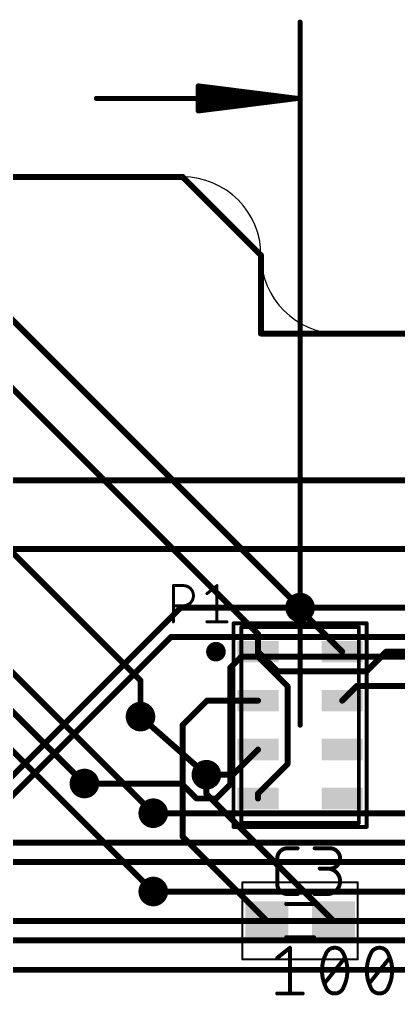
# Model space of a CAD drawing. Extents: x -6 to 135, y -6 to 36.
# Drawn here: x 23.84 to 33.51, y 9.09 to 34.02 of the extents above; entities that cross this region are included whole.
import ezdxf

# ---------------------------------------------------------------- set-up
doc = ezdxf.new("R2010")
doc.units = 0
for name, color, linetype in [('1', 12, 'CONTINUOUS'), ('16', 132, 'CONTINUOUS'), ('18', 110, 'CONTINUOUS'), ('20', 31, 'CONTINUOUS'), ('21', 253, 'CONTINUOUS'), ('23', 53, 'CONTINUOUS'), ('25', 253, 'CONTINUOUS'), ('27', 253, 'CONTINUOUS'), ('39', 12, 'CONTINUOUS'), ('47', 253, 'CONTINUOUS'), ('51', 253, 'CONTINUOUS')]:
    doc.layers.add(name, color=color, linetype=linetype)

# ---------------------------------------------------------------- blocks, each defined once
blk = doc.blocks.new('RECT')
blk.add_solid([(-0.5, -0.5), (0.5, -0.5), (-0.5, 0.5), (0.5, 0.5)])
blk = doc.blocks.new('ROUNDV')
at = {"const_width": 0.5}
blk.add_lwpolyline([(0, -0.25, 1), (0, 0.25, 1), (0, -0.25)], format="xyb", dxfattribs=at)

msp = doc.modelspace()

# ---------------------------------------------------------------- linework, layer by layer
at = {"layer": '1', "const_width": 0.1524}
for points in [[(28, 30), (2, 30)], [(30, 28), (28, 30)], [(30, 26), (30, 28)], [(23.15, 26.85), (31, 19)], [(121, 26), (30, 26)], [(23.25, 25), (29.925, 18.325)], [(21.7947, 22.2686), (26.924, 17.1393)], [(21.75, 19.25), (27.25, 13.75)], [(31, 18.95), (31, 19)], [(32.075, 17.875), (31, 18.95)], [(29.925, 18.325), (29.925, 17.875)], [(22, 18), (25.492, 14.508)], [(29.925, 17.7483), (29.925, 17.875)], [(30.4286, 17.3714), (29.925, 17.875)], [(33.1983, 17.875), (32.6947, 17.3714)], [(35.925, 17.875), (33.1983, 17.875)], [(30.6786, 16.9947), (29.925, 17.7483)], [(32.6947, 17.3714), (30.4286, 17.3714)], [(21.75, 17.25), (27.25, 11.75)], [(26.924, 17.1393), (26.924, 16.2172)], [(30.6786, 15.0053), (30.6786, 16.9947)], [(32.45, 17), (32.075, 16.625)], [(34, 17), (32.45, 17)], [(28, 16), (28.625, 16.625)], [(28.625, 16.625), (29.925, 16.625)], [(28, 13.15), (28, 16)], [(29.925, 15.375), (29.282, 14.732)], [(29.925, 14.2517), (30.6786, 15.0053)], [(29.282, 14.732), (28.6068, 14.732)], [(28.6068, 14.732), (28.6068, 14.2432)], [(28.6068, 14.2432), (31.85, 11)], [(29.925, 14.125), (29.925, 14.2517)], [(30.15, 11), (28, 13.15)], [(31.85, 11), (34.7767, 11)]]:
    msp.add_lwpolyline(points, dxfattribs=at)
at = {"layer": '1', "const_width": 0.0762}
for points in [[(28.0269, 30.0269, 1), (27.9731, 29.9731)], [(28, 29.9619, 1), (28, 30.0381)], [(30.0381, 28, 1), (29.9619, 28)], [(29.9731, 27.9731, 1), (30.0269, 28.0269)], [(30, 26.0381, 1), (30, 25.9619)], [(29.9619, 26, 1), (30.0381, 26)], [(31.0381, 19, 1), (30.9619, 19)], [(30.9619, 18.95, 1), (31.0381, 18.95)], [(31.0269, 18.9769, 1), (30.9731, 18.9231)], [(30.9731, 18.9731, 1), (31.0269, 19.0269)], [(29.9631, 18.325, 1), (29.8869, 18.325)], [(29.8981, 18.2981, 1), (29.9519, 18.3519)], [(29.9631, 17.875, 1), (29.8869, 17.875)], [(29.9519, 17.9019, 1), (29.8981, 17.8481)], [(33.1983, 17.9131, 1), (33.1983, 17.8369)], [(33.2252, 17.8481, 1), (33.1713, 17.9019)], [(29.8869, 17.875, 1), (29.9631, 17.875)], [(29.9519, 17.7752, 1), (29.8981, 17.7213)], [(29.8869, 17.7483, 1), (29.9631, 17.7483)], [(32.0481, 17.8481, 1), (32.1019, 17.9019)], [(30.4286, 17.4095, 1), (30.4286, 17.3333)], [(32.6947, 17.3333, 1), (32.6947, 17.4095)], [(26.9621, 17.1393, 1), (26.8859, 17.1393)], [(26.8971, 17.1123, 1), (26.9509, 17.1662)], [(30.4017, 17.3445, 1), (30.4555, 17.3983)], [(32.6677, 17.3983, 1), (32.7216, 17.3445)], [(30.7167, 16.9947, 1), (30.6405, 16.9947)], [(30.6517, 16.9677, 1), (30.7055, 17.0216)], [(32.45, 17.0381, 1), (32.45, 16.9619)], [(32.4769, 16.9731, 1), (32.4231, 17.0269)], [(28.625, 16.6631, 1), (28.625, 16.5869)], [(28.6519, 16.5981, 1), (28.5981, 16.6519)], [(29.925, 16.5869, 1), (29.925, 16.6631)], [(32.0481, 16.6519, 1), (32.1019, 16.5981)], [(26.8859, 16.2172, 1), (26.9621, 16.2172)], [(28.0381, 16, 1), (27.9619, 16)], [(27.9731, 16.0269, 1), (28.0269, 15.9731)], [(29.9519, 15.3481, 1), (29.8981, 15.4019)], [(30.6405, 15.0053, 1), (30.7167, 15.0053)], [(30.7055, 14.9784, 1), (30.6517, 15.0323)], [(28.6068, 14.7701, 1), (28.6068, 14.6939)], [(28.6449, 14.732, 1), (28.5687, 14.732)], [(29.2551, 14.7589, 1), (29.3089, 14.7051)], [(29.282, 14.6939, 1), (29.282, 14.7701)], [(25.4651, 14.4811, 1), (25.5189, 14.5349)], [(28.5687, 14.2432, 1), (28.6449, 14.2432)], [(28.6337, 14.2701, 1), (28.5799, 14.2163)], [(29.9631, 14.2517, 1), (29.8869, 14.2517)], [(29.8981, 14.2787, 1), (29.9519, 14.2248)], [(29.8869, 14.125, 1), (29.9631, 14.125)], [(27.2231, 13.7231, 1), (27.2769, 13.7769)], [(28.0269, 13.1769, 1), (27.9731, 13.1231)], [(27.9619, 13.15, 1), (28.0381, 13.15)], [(27.2231, 11.7231, 1), (27.2769, 11.7769)], [(30.1231, 10.9731, 1), (30.1769, 11.0269)], [(31.85, 11.0381, 1), (31.85, 10.9619)], [(31.8231, 10.9731, 1), (31.8769, 11.0269)]]:
    msp.add_lwpolyline(points, format="xyb", dxfattribs=at)
at = {"layer": '16', "const_width": 0.1524}
for points in [[(28, 30), (2, 30)], [(30, 28), (28, 30)], [(30, 26), (30, 28)], [(121, 26), (30, 26)], [(121, 22.25), (15.5, 22.25)], [(121.6702, 20.5), (18.9746, 20.5)], [(27.952, 19), (22.952, 14)], [(31, 19), (27.952, 19)], [(31, 19), (37, 19)], [(22.952, 13.5), (27.702, 18.25)], [(27.702, 18.25), (116.5, 18.25)], [(29.2136, 17.4636), (29.5, 17.75)], [(29.5, 17.75), (39.25, 17.75)], [(29.2136, 14.4807), (29.2136, 17.4636)], [(28.6068, 14.732), (26.924, 16.2172)], [(25.492, 14.508), (27.9727, 14.508)], [(27.9727, 14.508), (28.3555, 14.1252)], [(28.8582, 14.1252), (29.2136, 14.4807)], [(28.3555, 14.1252), (28.8582, 14.1252)], [(33.75, 13.75), (27.25, 13.75)], [(45.4, 13), (22.75, 13)], [(23.25, 12.5), (51.7, 12.5)], [(58.15, 11.75), (27.25, 11.75)], [(63, 11), (23.25, 11)], [(68.5, 10.5), (19, 10.5)], [(70.55, 9.75), (22.25, 9.75)]]:
    msp.add_lwpolyline(points, dxfattribs=at)
at = {"layer": '16', "const_width": 0.0762}
for points in [[(28.0269, 30.0269, 1), (27.9731, 29.9731)], [(28, 29.9619, 1), (28, 30.0381)], [(30.0381, 28, 1), (29.9619, 28)], [(29.9731, 27.9731, 1), (30.0269, 28.0269)], [(30, 26.0381, 1), (30, 25.9619)], [(29.9619, 26, 1), (30.0381, 26)], [(27.952, 19.0381, 1), (27.952, 18.9619)], [(27.9789, 18.9731, 1), (27.9251, 19.0269)], [(31, 19.0381, 1), (31, 18.9619)], [(31, 18.9619, 1), (31, 19.0381)], [(27.702, 18.2881, 1), (27.702, 18.2119)], [(27.7289, 18.2231, 1), (27.6751, 18.2769)], [(29.5, 17.7881, 1), (29.5, 17.7119)], [(29.5269, 17.7231, 1), (29.4731, 17.7769)], [(29.2517, 17.4636, 1), (29.1755, 17.4636)], [(29.1867, 17.4905, 1), (29.2405, 17.4367)], [(26.9492, 16.2458, 1), (26.8988, 16.1886)], [(28.5816, 14.7034, 1), (28.632, 14.7606)], [(25.492, 14.5461, 1), (25.492, 14.4699)], [(27.9996, 14.5349, 1), (27.9457, 14.4811)], [(27.9727, 14.4699, 1), (27.9727, 14.5461)], [(29.1755, 14.4807, 1), (29.2517, 14.4807)], [(29.2405, 14.4537, 1), (29.1867, 14.5076)], [(28.3555, 14.1633, 1), (28.3555, 14.0871)], [(28.3285, 14.0983, 1), (28.3824, 14.1521)], [(28.8312, 14.1521, 1), (28.8851, 14.0983)], [(28.8582, 14.0871, 1), (28.8582, 14.1633)], [(27.25, 13.7881, 1), (27.25, 13.7119)], [(27.25, 11.7881, 1), (27.25, 11.7119)]]:
    msp.add_lwpolyline(points, format="xyb", dxfattribs=at)
at = {"layer": '20'}
for p, q in [((28, 30), (2, 30)), ((119, 26), (32, 26))]:
    msp.add_line(p, q, dxfattribs=at)
for centre, start, end in [((28, 28), 0, 90), ((32, 28), 180, 270)]:
    msp.add_arc(centre, 2, start, end, dxfattribs=at)
at = {"layer": '21', "const_width": 0.25}
msp.add_lwpolyline([(28.85, 17.75, 1), (28.85, 18, 1), (28.85, 17.75)], format="xyb", dxfattribs=at)
at = {"layer": '23'}
for p in [(31, 16), (31, 11)]:
    msp.add_point(p, dxfattribs=at)
at = {"layer": '25'}
for points, const_width in [([(27.7631, 18.6381), (27.7631, 19.5619)], 0.0762), ([(27.7631, 19.5619), (28.0197, 19.5619)], 0.0762), ([(28.6201, 19.3566), (28.8767, 19.5619)], 0.0762), ([(28.8767, 19.5619), (28.8767, 18.6381)], 0.0762), ([(28.0197, 19.0487), (27.7631, 19.0487)], 0.0762), ([(28.6201, 18.6381), (29.1333, 18.6381)], 0.0762), ([(30.6754, 12.8542), (30.9351, 12.8542)], 0.1016), ([(31.3716, 12.8542), (31.7611, 12.8542)], 0.1016), ([(30.4158, 11.9454), (30.4158, 12.5946)], 0.1016), ([(31.7611, 12.3349), (31.5014, 12.3349)], 0.1016), ([(30.9351, 11.6858), (30.6754, 11.6858)], 0.1016), ([(31.3716, 11.6858), (31.6962, 11.6858)], 0.1016)]:
    msp.add_lwpolyline(points, dxfattribs=dict(at, const_width=const_width))
for points, const_width in [([(27.7822, 19.5619, 1), (27.7441, 19.5619)], 0.0381), ([(27.7631, 19.581, 1), (27.7631, 19.5429)], 0.0381), ([(28.0197, 19.0487, 1), (28.0197, 19.5619)], 0.0762), ([(28.0197, 19.581, 1), (28.0197, 19.5429)], 0.0381), ([(28.0197, 19.5429, 1), (28.0197, 19.581)], 0.0381), ([(28.8957, 19.5619, 1), (28.8576, 19.5619)], 0.0381), ([(28.8886, 19.547, 1), (28.8648, 19.5768)], 0.0381), ([(28.6082, 19.3715, 1), (28.632, 19.3417)], 0.0381), ([(27.7631, 19.0677, 1), (27.7631, 19.0296)], 0.0381), ([(28.0197, 19.0677, 1), (28.0197, 19.0296)], 0.0381), ([(28.0197, 19.0296, 1), (28.0197, 19.0677)], 0.0381), ([(27.7441, 18.6381, 1), (27.7822, 18.6381)], 0.0381), ([(28.6201, 18.6572, 1), (28.6201, 18.6191)], 0.0381), ([(28.8576, 18.6381, 1), (28.8957, 18.6381)], 0.0381), ([(29.1333, 18.6191, 1), (29.1333, 18.6572)], 0.0381), ([(30.6754, 12.8542, 0.4142), (30.4158, 12.5946)], 0.1016), ([(30.6754, 12.8796, 1), (30.6754, 12.8288)], 0.0508), ([(30.6754, 12.8288, 1), (30.6754, 12.8796)], 0.0508), ([(30.9351, 12.8288, 1), (30.9351, 12.8796)], 0.0508), ([(31.3716, 12.8796, 1), (31.3716, 12.8288)], 0.0508), ([(31.7611, 12.3349, 1), (31.7611, 12.8542)], 0.1016), ([(31.7611, 12.8796, 1), (31.7611, 12.8288)], 0.0508), ([(31.7611, 12.8288, 1), (31.7611, 12.8796)], 0.0508), ([(30.4412, 12.5946, 1), (30.3904, 12.5946)], 0.0508), ([(30.3904, 12.5946, 1), (30.4412, 12.5946)], 0.0508), ([(31.5014, 12.3603, 1), (31.5014, 12.3095)], 0.0508), ([(31.6962, 11.6858, 1), (31.6962, 12.3349)], 0.1016), ([(31.6962, 12.3603, 1), (31.6962, 12.3095)], 0.0508), ([(31.7611, 12.3603, 1), (31.7611, 12.3095)], 0.0508), ([(31.7611, 12.3095, 1), (31.7611, 12.3603)], 0.0508), ([(30.4158, 11.9454, 0.4142), (30.6754, 11.6858)], 0.1016), ([(30.4412, 11.9454, 1), (30.3904, 11.9454)], 0.0508), ([(30.3904, 11.9454, 1), (30.4412, 11.9454)], 0.0508), ([(30.6754, 11.7112, 1), (30.6754, 11.6604)], 0.0508), ([(30.6754, 11.6604, 1), (30.6754, 11.7112)], 0.0508), ([(30.9351, 11.6604, 1), (30.9351, 11.7112)], 0.0508), ([(31.3716, 11.7112, 1), (31.3716, 11.6604)], 0.0508), ([(31.6962, 11.7112, 1), (31.6962, 11.6604)], 0.0508), ([(31.6962, 11.6604, 1), (31.6962, 11.7112)], 0.0508)]:
    msp.add_lwpolyline(points, format="xyb", dxfattribs=dict(at, const_width=const_width))
at = {"layer": '27', "const_width": 0.1016}
for points in [[(30.4158, 10.0546), (30.7404, 10.3142)], [(30.7404, 10.3142), (30.7404, 9.1458)], [(31.6237, 9.4054), (32.143, 10.0546)], [(32.7667, 9.4054), (33.286, 10.0546)], [(30.4158, 9.1458), (31.0649, 9.1458)]]:
    msp.add_lwpolyline(points, dxfattribs=at)
at = {"layer": '27'}
for points, const_width in [([(30.7658, 10.3142, 1), (30.715, 10.3142)], 0.0508), ([(30.7562, 10.2944, 1), (30.7245, 10.334)], 0.0508), ([(31.8834, 10.3142, 0.3205), (31.6562, 10.1519)], 0.1016), ([(31.8833, 10.3396, 1), (31.8834, 10.2888)], 0.0508), ([(32.1105, 10.1519, 0.3205), (31.8834, 10.3142)], 0.1016), ([(31.8833, 10.2888, 1), (31.8834, 10.3396)], 0.0508), ([(33.0263, 10.3142, 0.3205), (32.7992, 10.1519)], 0.1016), ([(33.2535, 10.1519, 0.3205), (33.0263, 10.3142)], 0.1016), ([(33.0263, 10.3396, 1), (33.0263, 10.2888)], 0.0508), ([(33.0263, 10.2888, 1), (33.0263, 10.3396)], 0.0508), ([(30.3999, 10.0744, 1), (30.4317, 10.0347)], 0.0508), ([(31.6562, 10.1519, 0.1139), (31.5588, 9.73)], 0.1016), ([(31.6321, 10.1602, 1), (31.6802, 10.1437)], 0.0508), ([(31.679, 10.1408, 1), (31.6333, 10.1631)], 0.0508), ([(32.1334, 10.1631, 1), (32.0877, 10.1408)], 0.0508), ([(32.2079, 9.73, 0.1139), (32.1105, 10.1519)], 0.1016), ([(32.0865, 10.1437, 1), (32.1346, 10.1602)], 0.0508), ([(32.1628, 10.0387, 1), (32.1232, 10.0704)], 0.0508), ([(32.7992, 10.1519, 0.1139), (32.7018, 9.73)], 0.1016), ([(32.7751, 10.1602, 1), (32.8232, 10.1437)], 0.0508), ([(32.822, 10.1408, 1), (32.7763, 10.1631)], 0.0508), ([(33.2764, 10.1631, 1), (33.2307, 10.1408)], 0.0508), ([(33.3509, 9.73, 0.1139), (33.2535, 10.1519)], 0.1016), ([(33.2295, 10.1437, 1), (33.2776, 10.1602)], 0.0508), ([(33.3058, 10.0387, 1), (33.2662, 10.0704)], 0.0508), ([(31.5588, 9.73, 0.1139), (31.6562, 9.3081)], 0.1016), ([(31.5842, 9.73, 1), (31.5334, 9.73)], 0.0508), ([(31.5334, 9.73, 1), (31.5842, 9.73)], 0.0508), ([(32.1105, 9.3081, 0.1139), (32.2079, 9.73)], 0.1016), ([(32.2333, 9.73, 1), (32.1825, 9.73)], 0.0508), ([(32.1825, 9.73, 1), (32.2333, 9.73)], 0.0508), ([(32.7018, 9.73, 0.1139), (32.7992, 9.3081)], 0.1016), ([(32.7272, 9.73, 1), (32.6764, 9.73)], 0.0508), ([(32.6764, 9.73, 1), (32.7272, 9.73)], 0.0508), ([(33.2535, 9.3081, 0.1139), (33.3509, 9.73)], 0.1016), ([(33.3763, 9.73, 1), (33.3255, 9.73)], 0.0508), ([(33.3255, 9.73, 1), (33.3763, 9.73)], 0.0508), ([(31.6039, 9.4213, 1), (31.6435, 9.3896)], 0.0508), ([(31.6802, 9.3163, 1), (31.6321, 9.2998)], 0.0508), ([(31.6562, 9.3081, 0.3205), (31.8834, 9.1458)], 0.1016), ([(31.6333, 9.2969, 1), (31.679, 9.3192)], 0.0508), ([(31.8834, 9.1458, 0.3205), (32.1105, 9.3081)], 0.1016), ([(32.0877, 9.3192, 1), (32.1334, 9.2969)], 0.0508), ([(32.1346, 9.2998, 1), (32.0865, 9.3163)], 0.0508), ([(32.7469, 9.4213, 1), (32.7865, 9.3896)], 0.0508), ([(32.8232, 9.3163, 1), (32.7751, 9.2998)], 0.0508), ([(32.7992, 9.3081, 0.3205), (33.0263, 9.1458)], 0.1016), ([(32.7763, 9.2969, 1), (32.822, 9.3192)], 0.0508), ([(33.0263, 9.1458, 0.3205), (33.2535, 9.3081)], 0.1016), ([(33.2307, 9.3192, 1), (33.2764, 9.2969)], 0.0508), ([(33.2776, 9.2998, 1), (33.2295, 9.3163)], 0.0508), ([(30.4158, 9.1712, 1), (30.4158, 9.1204)], 0.0508), ([(30.715, 9.1458, 1), (30.7658, 9.1458)], 0.0508), ([(31.0649, 9.1204, 1), (31.0649, 9.1712)], 0.0508), ([(31.8833, 9.1712, 1), (31.8834, 9.1204)], 0.0508), ([(31.8833, 9.1204, 1), (31.8834, 9.1712)], 0.0508), ([(33.0263, 9.1712, 1), (33.0263, 9.1204)], 0.0508), ([(33.0263, 9.1204, 1), (33.0263, 9.1712)], 0.0508)]:
    msp.add_lwpolyline(points, format="xyb", dxfattribs=dict(at, const_width=const_width))
at = {"layer": '39'}
for points, const_width in [([(29.3, 13.4), (29.3, 18.6)], 0.1), ([(29.3, 18.6), (32.7, 18.6)], 0.1), ([(32.7, 18.6), (32.7, 13.4)], 0.1), ([(32.7, 13.4), (29.3, 13.4)], 0.1), ([(29.527, 11.983), (32.473, 11.983)], 0.0508), ([(29.527, 10.017), (29.527, 11.983)], 0.0508), ([(32.473, 11.983), (32.473, 10.017)], 0.0508), ([(32.473, 10.017), (29.527, 10.017)], 0.0508)]:
    msp.add_lwpolyline(points, dxfattribs=dict(at, const_width=const_width))
for points, const_width in [([(29.325, 18.6, 1), (29.275, 18.6)], 0.05), ([(29.3, 18.625, 1), (29.3, 18.575)], 0.05), ([(32.725, 18.6, 1), (32.675, 18.6)], 0.05), ([(32.7, 18.575, 1), (32.7, 18.625)], 0.05), ([(29.3, 13.425, 1), (29.3, 13.375)], 0.05), ([(29.275, 13.4, 1), (29.325, 13.4)], 0.05), ([(32.675, 13.4, 1), (32.725, 13.4)], 0.05), ([(32.7, 13.375, 1), (32.7, 13.425)], 0.05), ([(29.527, 11.9957, 1), (29.527, 11.9703)], 0.0254), ([(29.5397, 11.983, 1), (29.5143, 11.983)], 0.0254), ([(32.4857, 11.983, 1), (32.4603, 11.983)], 0.0254), ([(32.473, 11.9703, 1), (32.473, 11.9957)], 0.0254), ([(29.527, 10.0297, 1), (29.527, 10.0043)], 0.0254), ([(29.5143, 10.017, 1), (29.5397, 10.017)], 0.0254), ([(32.4603, 10.017, 1), (32.4857, 10.017)], 0.0254), ([(32.473, 10.0043, 1), (32.473, 10.0297)], 0.0254)]:
    msp.add_lwpolyline(points, format="xyb", dxfattribs=dict(at, const_width=const_width))
at = {"layer": '47', "const_width": 0.13}
for points in [[(31, 16), (31, 33.954)], [(30.935, 32.004), (28.4, 32.3232)], [(28.4, 32.3232), (28.4, 31.6848)], [(30.935, 32.004), (28.4, 32.264)], [(30.935, 32.004), (28.4, 32.134)], [(30.935, 32.004), (25.8, 32.004)], [(28.4, 31.6848), (30.935, 32.004)], [(28.4, 31.874), (30.935, 32.004)], [(28.4, 31.744), (30.935, 32.004)]]:
    msp.add_lwpolyline(points, dxfattribs=at)
at = {"layer": '47', "const_width": 0.065}
for points in [[(31.0325, 33.954, 1), (30.9675, 33.954)], [(28.4041, 32.3555, 1), (28.3959, 32.291)], [(28.4325, 32.3232, 1), (28.3675, 32.3232)], [(28.4033, 32.2963, 1), (28.3967, 32.2317)], [(28.4017, 32.1665, 1), (28.3983, 32.1015)], [(25.8, 32.0365, 1), (25.8, 31.9715)], [(28.3983, 31.9065, 1), (28.4017, 31.8415)], [(30.9391, 31.9718, 1), (30.9309, 32.0362)], [(30.9309, 31.9718, 1), (30.9391, 32.0362)], [(30.9383, 31.9717, 1), (30.9317, 32.0363)], [(30.9317, 31.9717, 1), (30.9383, 32.0363)], [(30.9333, 31.9715, 1), (30.9367, 32.0365)], [(30.9367, 31.9715, 1), (30.9333, 32.0365)], [(30.935, 31.9715, 1), (30.935, 32.0365)], [(28.3967, 31.7763, 1), (28.4033, 31.7117)], [(28.3959, 31.717, 1), (28.4041, 31.6525)], [(28.3675, 31.6848, 1), (28.4325, 31.6848)], [(30.9675, 16, 1), (31.0325, 16)]]:
    msp.add_lwpolyline(points, format="xyb", dxfattribs=at)
at = {"layer": '51'}
for points, const_width in [([(29.5, 16.5), (29.5, 18.5)], 0.1), ([(29.5, 18.5), (32.5, 18.5)], 0.1), ([(32.5, 13.5), (32.5, 18.5)], 0.1), ([(29.5, 13.5), (29.5, 16.5)], 0.1), ([(29.5, 13.5), (32.5, 13.5)], 0.1), ([(30.644, 11.432), (31.356, 11.432)], 0.1016), ([(30.644, 10.581), (31.356, 10.581)], 0.1016)]:
    msp.add_lwpolyline(points, dxfattribs=dict(at, const_width=const_width))
for points, const_width in [([(29.525, 18.5, 1), (29.475, 18.5)], 0.05), ([(29.5, 18.525, 1), (29.5, 18.475)], 0.05), ([(32.525, 18.5, 1), (32.475, 18.5)], 0.05), ([(32.5, 18.475, 1), (32.5, 18.525)], 0.05), ([(29.525, 16.5, 1), (29.475, 16.5)], 0.05), ([(29.475, 16.5, 1), (29.525, 16.5)], 0.05), ([(29.5, 13.525, 1), (29.5, 13.475)], 0.05), ([(29.475, 13.5, 1), (29.525, 13.5)], 0.05), ([(32.475, 13.5, 1), (32.525, 13.5)], 0.05), ([(32.5, 13.475, 1), (32.5, 13.525)], 0.05), ([(30.644, 11.4574, 1), (30.644, 11.4066)], 0.0508), ([(31.356, 11.4066, 1), (31.356, 11.4574)], 0.0508), ([(30.644, 10.6064, 1), (30.644, 10.5556)], 0.0508), ([(31.356, 10.5556, 1), (31.356, 10.6064)], 0.0508)]:
    msp.add_lwpolyline(points, format="xyb", dxfattribs=dict(at, const_width=const_width))

# ---------------------------------------------------------------- block references
at = {"layer": '1', "xscale": 0.55, "yscale": 1.05, "rotation": 270}
for p in [(29.925, 17.875), (32.075, 17.875), (29.925, 16.625), (32.075, 16.625), (29.925, 15.375), (32.075, 15.375), (29.925, 14.125), (32.075, 14.125)]:
    msp.add_blockref('RECT', p, dxfattribs=at)
at = {"layer": '1', "xscale": 1.1}
for p in [(30.15, 11), (31.85, 11)]:
    msp.add_blockref('RECT', p, dxfattribs=at)
at = {"layer": '18', "xscale": 0.7564, "yscale": 0.7564}
for p in [(31, 19), (31, 19), (26.924, 16.2172), (26.924, 16.2172), (28.6068, 14.732), (28.6068, 14.732), (25.492, 14.508), (25.492, 14.508), (27.25, 13.75), (27.25, 13.75), (27.25, 11.75), (27.25, 11.75)]:
    msp.add_blockref('ROUNDV', p, dxfattribs=at)
at = {"layer": '51', "xscale": 0.5001, "yscale": 0.95}
for p in [(30.4119, 11.0051), (31.5803, 11.0051)]:
    msp.add_blockref('RECT', p, dxfattribs=at)

doc.saveas('drawing.dxf')
